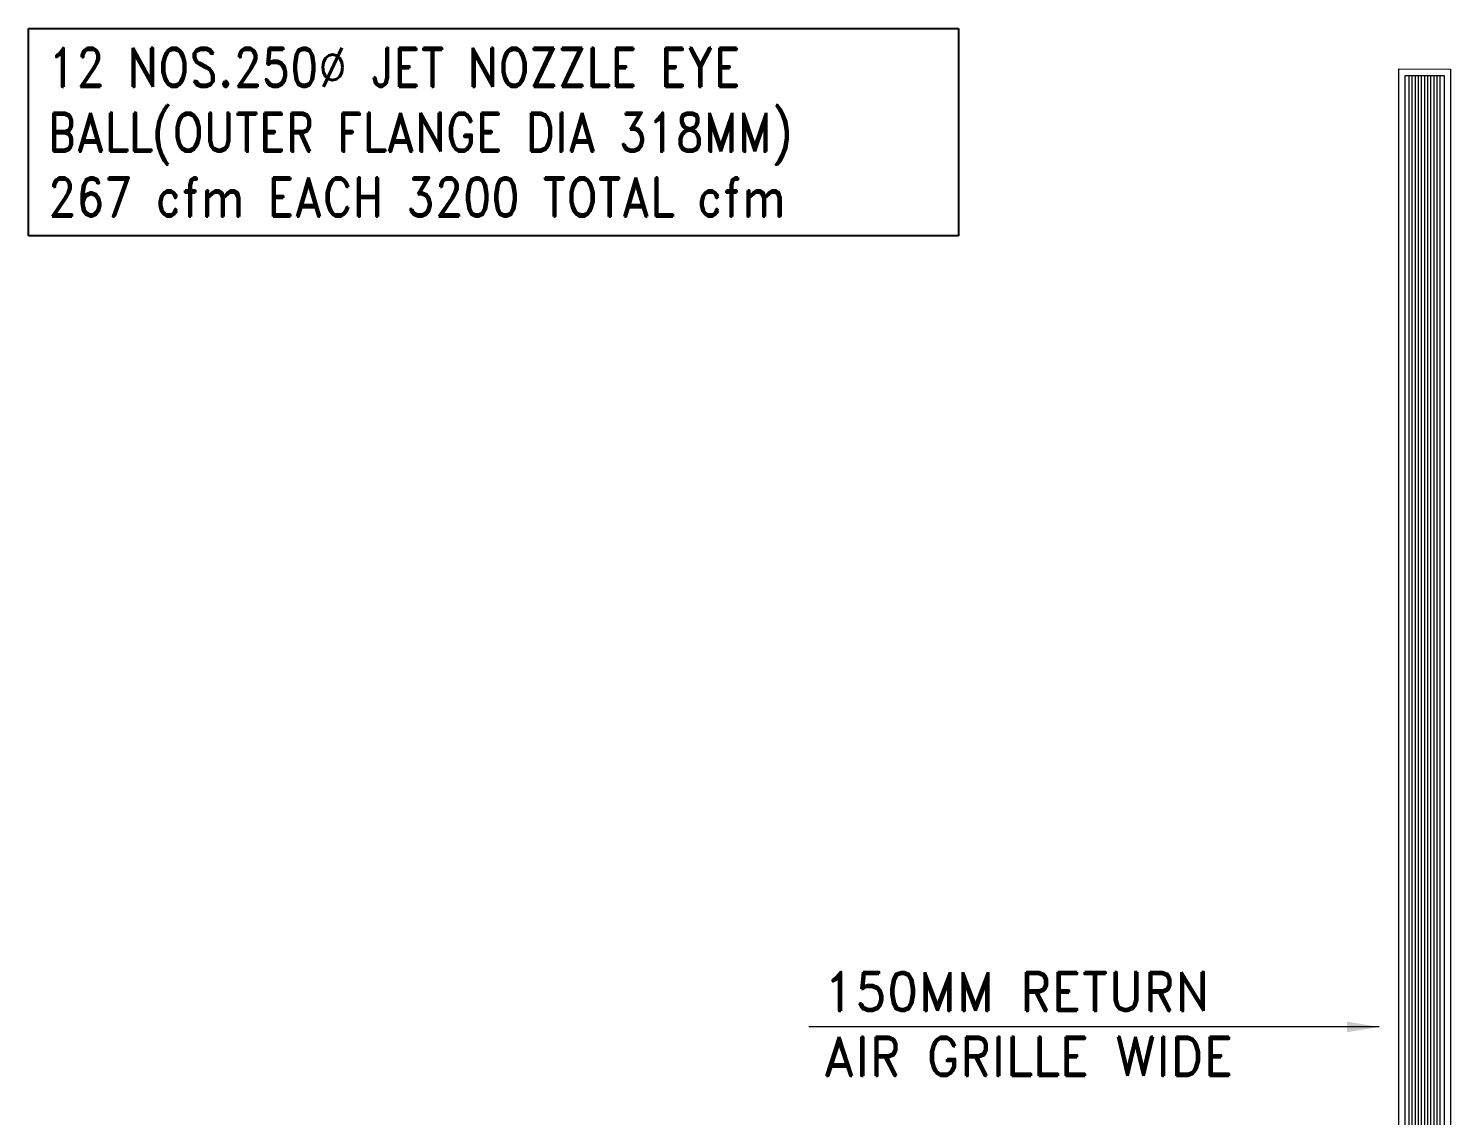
# Model space of a CAD drawing. Header units: millimetres. Extents: x -330573 to 5697, y 22061 to 198972.
# Drawn here: x -86894 to -81409, y 42204 to 46397 of the extents above; entities that cross this region are included whole.
import ezdxf

# ---------------------------------------------------------------- set-up
doc = ezdxf.new("R2010")
doc.units = ezdxf.units.MM
for name, color, linetype, lineweight in [('VL-AC-RAT', 1, 'Continuous', 5), ('VL-AC-SA_TEXT_50', 7, 'Continuous', 25), ('VL-AC-UNIT TRAP DOOR', 40, 'Continuous', 18)]:
    doc.layers.add(name, color=color, linetype=linetype, lineweight=lineweight)
doc.styles.add('ROMANS', font='romans.shx', dxfattribs={"height": 200})
doc.styles.add('VOLTAS - ROMAND', font='romand.shx', dxfattribs={"width": 0.85})
doc.dimstyles.new('VL_DIM', dxfattribs={"dimscale": 1.25, "dimtxt": 200, "dimasz": 125, "dimexe": 50, "dimexo": 50, "dimgap": 50, "dimtad": 1, "dimdec": 0, "dimrnd": 1, "dimzin": 9, "dimdsep": 46, "dimtxsty": 'ROMANS', "dimcen": 0.09, "dimdle": 35, "dimclrd": 7, "dimclre": 7, "dimclrt": 7, "dimadec": 0, "dimazin": 0, "dimtfac": 1, "dimtdec": 0, "dimtmove": 2, "dimatfit": 3, "dimfxl": 1, "dimtolj": 1, "dimtzin": 0, "dimlwd": 15, "dimlwe": 15, "dimarcsym": 1})

# ---------------------------------------------------------------- blocks, each defined once
blk = doc.blocks.new('*U100')
at = {"color": 8}
for p, q in [((30, 66), (10299, 66)), ((30, 54), (10299, 54)), ((30, 42), (10299, 42)), ((30, 30), (10299, 30)), ((30, 18), (10299, 18)), ((30, 6), (10299, 6)), ((30, -6), (10299, -6)), ((30, -18), (10299, -18)), ((30, -30), (10299, -30)), ((30, -42), (10299, -42)), ((30, -54), (10299, -54))]:
    blk.add_line(p, q, dxfattribs=at)
for points in [[(5.2, 105), (5.3, -95), (10324.3, -95), (10324.2, 105)], [(30, 80), (30.1, -70), (10299, -70), (10299, 80)]]:
    blk.add_lwpolyline(points, close=True)

msp = doc.modelspace()

# ---------------------------------------------------------------- block references
at = {"layer": 'VL-AC-RAT', "xscale": -1, "rotation": 90}
msp.add_blockref('*U100', (-81504.2, 46245.4, 0), dxfattribs=at)

# ---------------------------------------------------------------- texts
at = {"layer": 'VL-AC-SA_TEXT_50', "insert": (-85100.3, 45996.5), "char_height": 150, "width": 3437.581, "attachment_point": 5, "style": 'VOLTAS - ROMAND', "bg_fill": 19, "box_fill_scale": 1.5, "bg_fill_color": 256, "bg_fill_transparency": 0}
msp.add_mtext('\\pxql;12 NOS.250∅ JET NOZZLE EYE BALL(OUTER FLANGE DIA 318MM)  \\P267 cfm EACH 3200 TOTAL cfm', dxfattribs=at)
at = {"layer": 'VL-AC-SA_TEXT_50', "insert": (-83827.7, 42757.2, 166161.6), "char_height": 150, "width": 1964.598, "attachment_point": 1, "style": 'VOLTAS - ROMAND'}
msp.add_mtext('\\pxql;{\\W0.95;150MM RETURN AIR GRILLE WIDE}', dxfattribs=at)

# ---------------------------------------------------------------- leaders
at = {"layer": 'VL-AC-UNIT TRAP DOOR'}
msp.add_leader([(-81684.2, 42545.5, 0), (-83884.8, 42545.5, 0)], dimstyle='VL_DIM', override={"dimscale": 1, "dimgap": 50, "dimtad": 0}, dxfattribs=at)

doc.saveas('drawing.dxf')
